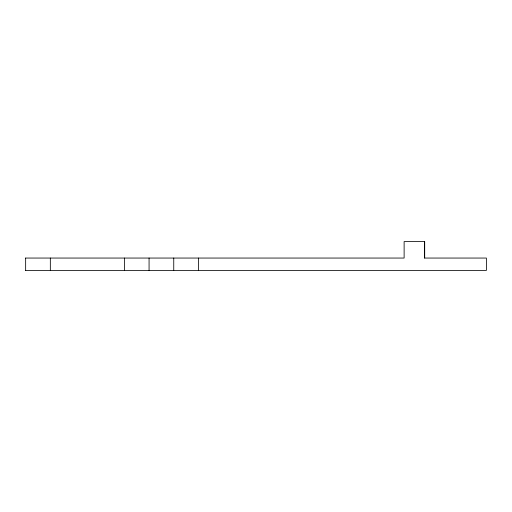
<?xml version="1.0" encoding="UTF-8"?>
<svg xmlns="http://www.w3.org/2000/svg" width="512" height="512" viewBox="0 0 512 512"><rect width="100%" height="100%" fill="white"/><g stroke="black" fill="none" stroke-linecap="round" stroke-linejoin="round"><path stroke-width="0.77" d="M25.6 258.054L404.122 258.054L404.122 241.6L424.691 241.6L424.691 258.054M25.6 270.4L486.4 270.4L486.4 258.054L424.461 258.054L424.461 241.6M198.432 258.054L198.432 270.4M173.747 258.054L173.747 270.4M149.069 258.054L149.069 270.4M124.384 258.054L124.384 270.4M50.336 258.054L50.336 270.4M25.651 258.054L25.651 270.4"/></g></svg>
